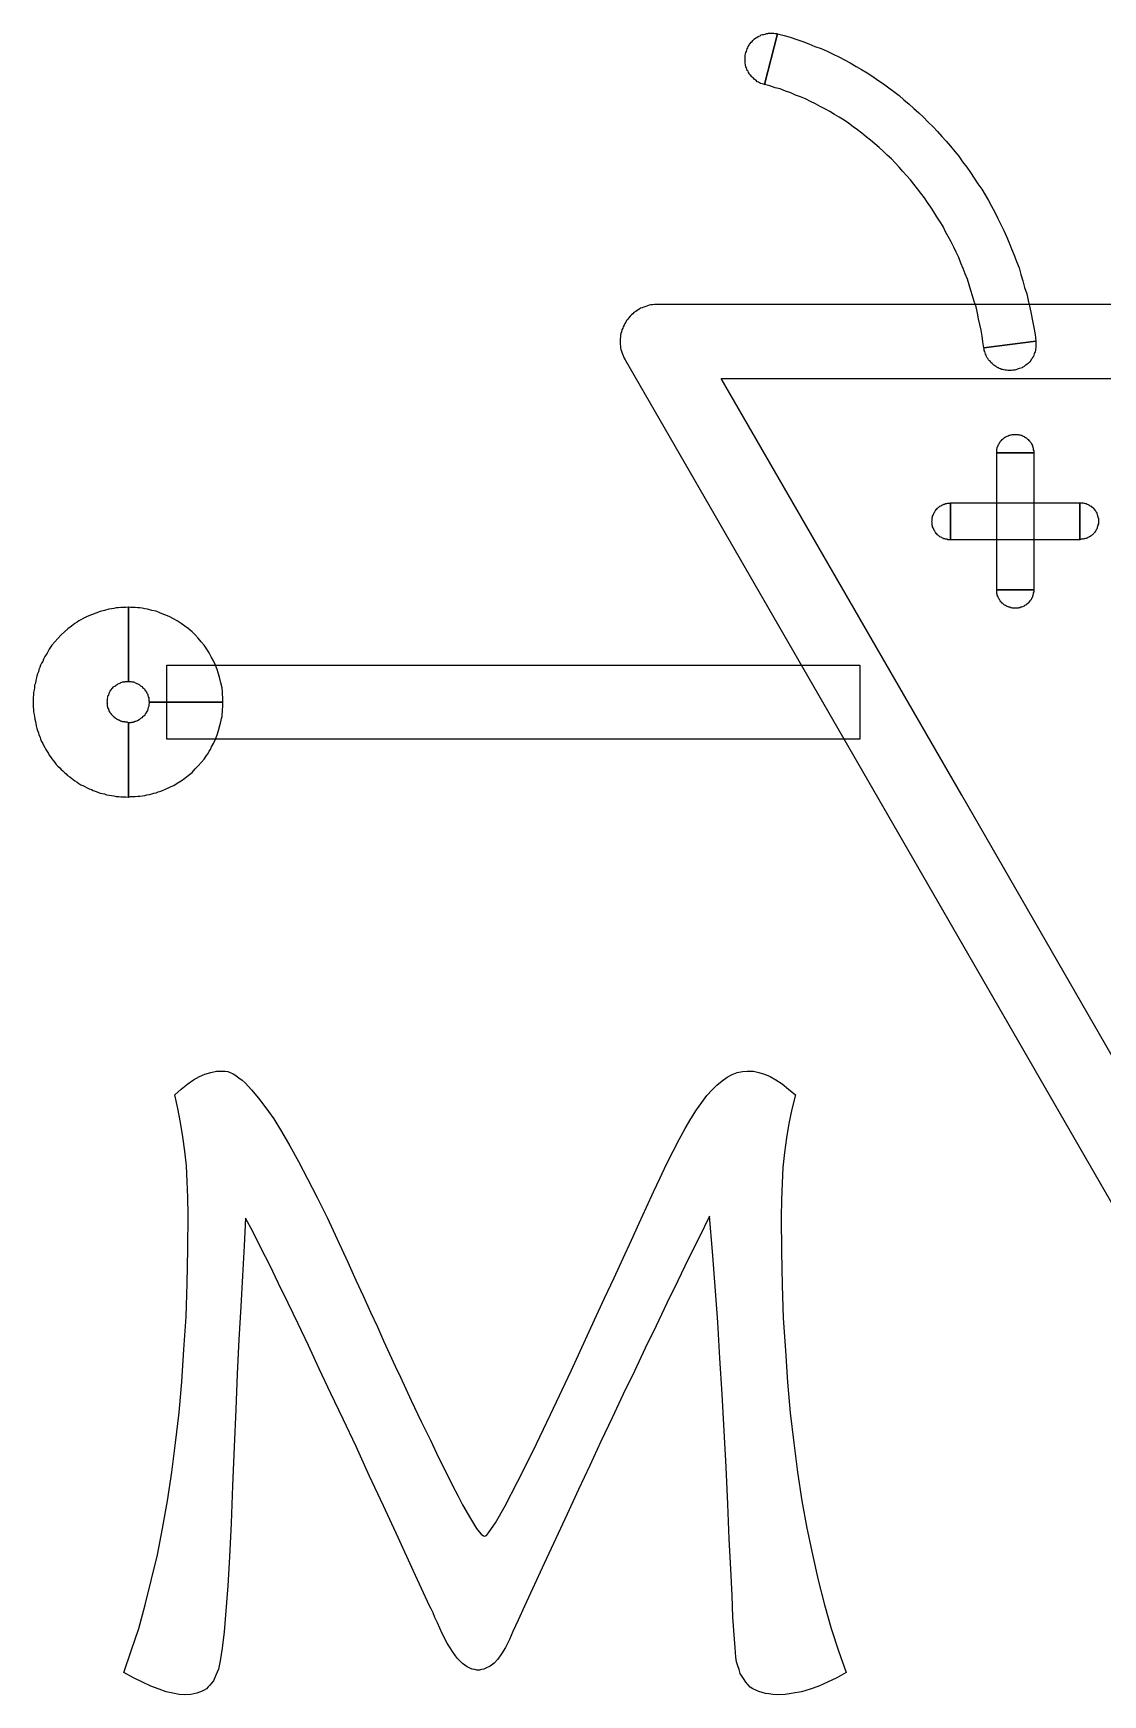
# Model space of a CAD drawing. Extents: x 0 to 100, y 0 to 29.2.
# Drawn here: x 0 to 15.4, y 5.29 to 29.2 of the extents above; entities that cross this region are included whole.
import ezdxf

# ---------------------------------------------------------------- set-up
doc = ezdxf.new("R2010")
doc.units = 0
doc.layers.get('0').update_dxf_attribs({"linetype": 'CONTINUOUS'})

msp = doc.modelspace()

# ---------------------------------------------------------------- linework, layer by layer
at = {"color": 7}
for points in [[(10.718755, 29.194151), (10.531255, 28.46285), (10.512504, 28.468851), (10.493753, 28.474852), (10.475002, 28.480853), (10.456251, 28.486853), (10.443752, 28.499352), (10.425001, 28.505353), (10.4125, 28.517852), (10.393749, 28.530351), (10.38125, 28.54285), (10.368751, 28.555349), (10.356252, 28.567848), (10.343753, 28.580347), (10.331254, 28.592845), (10.318755, 28.605347), (10.306256, 28.624048), (10.300057, 28.636547), (10.293757, 28.655247), (10.281259, 28.667746), (10.275059, 28.686447), (10.26886, 28.705248), (10.26256, 28.71775), (10.256361, 28.736451), (10.256361, 28.755151), (10.250162, 28.773953), (10.250162, 28.792653), (10.250162, 28.811354), (10.250162, 28.830055), (10.250162, 28.848856), (10.250162, 28.867557), (10.250162, 28.886358), (10.256361, 28.905059), (10.26256, 28.92376), (10.26886, 28.942461), (10.275059, 28.961161), (10.281259, 28.979963), (10.287458, 28.992462), (10.293657, 29.011162), (10.306156, 29.029964), (10.312355, 29.042462), (10.324854, 29.054961), (10.337353, 29.073662), (10.349852, 29.086161), (10.362351, 29.09866), (10.37485, 29.111159), (10.387349, 29.12366), (10.4061, 29.136159), (10.418601, 29.14216), (10.437352, 29.154659), (10.449851, 29.16066), (10.468602, 29.166661), (10.481101, 29.179159), (10.499852, 29.18516), (10.518603, 29.18516), (10.537354, 29.191161), (10.556105, 29.197162), (10.575004, 29.197162), (10.587503, 29.203162), (10.606254, 29.203162), (10.625005, 29.203162), (10.643756, 29.203162), (10.662507, 29.203162), (10.681258, 29.197162), (10.700009, 29.197162)], [(14.437512, 24.768849), (13.687512, 24.675049), (13.675013, 24.762549), (13.662514, 24.843749), (13.650015, 24.931249), (13.631264, 25.012549), (13.612513, 25.093749), (13.593762, 25.175049), (13.575011, 25.26255), (13.55001, 25.343849), (13.52501, 25.42515), (13.50001, 25.50015), (13.475009, 25.58145), (13.450009, 25.66265), (13.418759, 25.73765), (13.387508, 25.81885), (13.356258, 25.89385), (13.325009, 25.97505), (13.287509, 26.05005), (13.256258, 26.12505), (13.218758, 26.20005), (13.175008, 26.27505), (13.137508, 26.34385), (13.100008, 26.41885), (13.056258, 26.48765), (13.012508, 26.56265), (12.968758, 26.63145), (12.925008, 26.70025), (12.875008, 26.76895), (12.831258, 26.83145), (12.781258, 26.90025), (12.731258, 26.96275), (12.681258, 27.03155), (12.631258, 27.09405), (12.575008, 27.15655), (12.518758, 27.21285), (12.468758, 27.275351), (12.412508, 27.337851), (12.356258, 27.394051), (12.293758, 27.450351), (12.237508, 27.506551), (12.181258, 27.556551), (12.118758, 27.612851), (12.056258, 27.662851), (11.993758, 27.712851), (11.931258, 27.762851), (11.868758, 27.812851), (11.806258, 27.856651), (11.737508, 27.906651), (11.675008, 27.950451), (11.606258, 27.994251), (11.537508, 28.031751), (11.468757, 28.075551), (11.400008, 28.113051), (11.331257, 28.150551), (11.262507, 28.188051), (11.193758, 28.219251), (11.118757, 28.256751), (11.050007, 28.288051), (10.975007, 28.313051), (10.906257, 28.344252), (10.831257, 28.369252), (10.756257, 28.400452), (10.681257, 28.419253), (10.606257, 28.444254), (10.531257, 28.462955), (10.718757, 29.194255), (10.812507, 29.169255), (10.900007, 29.144254), (10.993757, 29.112954), (11.081257, 29.081754), (11.168758, 29.050554), (11.256257, 29.013054), (11.343757, 28.981854), (11.431258, 28.944354), (11.518758, 28.900554), (11.600008, 28.863054), (11.681258, 28.819254), (11.762508, 28.775554), (11.850008, 28.725554), (11.925008, 28.681754), (12.006258, 28.631754), (12.087508, 28.581754), (12.162508, 28.525454), (12.243758, 28.475454), (12.318758, 28.419154), (12.393758, 28.362854), (12.468758, 28.306554), (12.537508, 28.244054), (12.612508, 28.181554), (12.681258, 28.119054), (12.750008, 28.056554), (12.818758, 27.994053), (12.887508, 27.925254), (12.956258, 27.856453), (13.018758, 27.787653), (13.081258, 27.718953), (13.143758, 27.650153), (13.206259, 27.575153), (13.268758, 27.500153), (13.325009, 27.431453), (13.381258, 27.350153), (13.443759, 27.275153), (13.493759, 27.200153), (13.550009, 27.118853), (13.600009, 27.037653), (13.656259, 26.956353), (13.706259, 26.875153), (13.756259, 26.793853), (13.800009, 26.712653), (13.843759, 26.625153), (13.887509, 26.537653), (13.931259, 26.450153), (13.975009, 26.362653), (14.012509, 26.275153), (14.050009, 26.187653), (14.087509, 26.100153), (14.125009, 26.006453), (14.156259, 25.918953), (14.193759, 25.825152), (14.218759, 25.731452), (14.25001, 25.637652), (14.27501, 25.543852), (14.30626, 25.450152), (14.325011, 25.356352), (14.350012, 25.256342), (14.368763, 25.162642), (14.387514, 25.062632), (14.406265, 24.968832), (14.425016, 24.868832)], [(13.687514, 24.675052), (14.437515, 24.768852), (14.437515, 24.750151), (14.437515, 24.73145), (14.437515, 24.71275), (14.437515, 24.693948), (14.437515, 24.675248), (14.431315, 24.656446), (14.431315, 24.637746), (14.425116, 24.619045), (14.418816, 24.600344), (14.412617, 24.587845), (14.406418, 24.569144), (14.400219, 24.550343), (14.38772, 24.537844), (14.381521, 24.519143), (14.369022, 24.506645), (14.362823, 24.494146), (14.350321, 24.475445), (14.337822, 24.462946), (14.325323, 24.450447), (14.312824, 24.437948), (14.294073, 24.425449), (14.281574, 24.419448), (14.269075, 24.40695), (14.250324, 24.394451), (14.237826, 24.38845), (14.219075, 24.382449), (14.200323, 24.376448), (14.181572, 24.370448), (14.162821, 24.364447), (14.150323, 24.358446), (14.131572, 24.352445), (14.106571, 24.352445), (14.08782, 24.346445), (14.06877, 24.346445), (14.050019, 24.346445), (14.031268, 24.346445), (14.012517, 24.352445), (13.993766, 24.352445), (13.975015, 24.358446), (13.962516, 24.364447), (13.943765, 24.364447), (13.925014, 24.370448), (13.906263, 24.376448), (13.893764, 24.388947), (13.875013, 24.394948), (13.862514, 24.407447), (13.843763, 24.413448), (13.831264, 24.425947), (13.818765, 24.438446), (13.806266, 24.450944), (13.787515, 24.463443), (13.781316, 24.475942), (13.768817, 24.488441), (13.756318, 24.50094), (13.743819, 24.519641), (13.73762, 24.53214), (13.725121, 24.550841), (13.718922, 24.569642), (13.712723, 24.582141), (13.706524, 24.600841), (13.700224, 24.619542), (13.694025, 24.638243), (13.694025, 24.656944)], [(14.406257, 23.162478), (13.875007, 23.162478), (13.875007, 23.181178), (13.875007, 23.193677), (13.875007, 23.206176), (13.875007, 23.218678), (13.881206, 23.231177), (13.881206, 23.243676), (13.887405, 23.256174), (13.893705, 23.268673), (13.899904, 23.281172), (13.906103, 23.293671), (13.912303, 23.30617), (13.918502, 23.312171), (13.924801, 23.32467), (13.931001, 23.337169), (13.9435, 23.343169), (13.949699, 23.355668), (13.962198, 23.361669), (13.968397, 23.36767), (13.980896, 23.380169), (13.987196, 23.38617), (13.999694, 23.39217), (14.012193, 23.398171), (14.024692, 23.404172), (14.037191, 23.410173), (14.04969, 23.416173), (14.062189, 23.416173), (14.074688, 23.422174), (14.087187, 23.422174), (14.099686, 23.428175), (14.112185, 23.428175), (14.124686, 23.428175), (14.137185, 23.428175), (14.149684, 23.428175), (14.168435, 23.428175), (14.180934, 23.428175), (14.193433, 23.422174), (14.205932, 23.422174), (14.218431, 23.416173), (14.230932, 23.416173), (14.243431, 23.410173), (14.25593, 23.404172), (14.268429, 23.398171), (14.274628, 23.39217), (14.287127, 23.38617), (14.299626, 23.380169), (14.305825, 23.36767), (14.318324, 23.361669), (14.324523, 23.355668), (14.337022, 23.343169), (14.343222, 23.337169), (14.349421, 23.32467), (14.36192, 23.312171), (14.368119, 23.30617), (14.374318, 23.293671), (14.380517, 23.281172), (14.386716, 23.268673), (14.386716, 23.256174), (14.393016, 23.243676), (14.399215, 23.231177), (14.399215, 23.218678), (14.399215, 23.206176), (14.405414, 23.193677), (14.405414, 23.181178)], [(13.874958, 21.193587), (13.874958, 23.162478), (14.406208, 23.162478), (14.406208, 21.193587)], [(13.20543, 22.443687), (13.20543, 21.912396), (13.192931, 21.912396), (13.180433, 21.912396), (13.167934, 21.912396), (13.155435, 21.918397), (13.136684, 21.918397), (13.124185, 21.924398), (13.111686, 21.924398), (13.105386, 21.930399), (13.092887, 21.936399), (13.080388, 21.9424), (13.067889, 21.948401), (13.055388, 21.954402), (13.049189, 21.960402), (13.03669, 21.972901), (13.024191, 21.978902), (13.017992, 21.984903), (13.011692, 21.997402), (12.999193, 22.003403), (12.992994, 22.015901), (12.986795, 22.0284), (12.980495, 22.034401), (12.974296, 22.0469), (12.968096, 22.059399), (12.961897, 22.071898), (12.955698, 22.084397), (12.949398, 22.096896), (12.949398, 22.109395), (12.943199, 22.121894), (12.943199, 22.134392), (12.943199, 22.146891), (12.943199, 22.15939), (12.937, 22.171889), (12.943199, 22.190691), (12.943199, 22.203189), (12.943199, 22.215688), (12.943199, 22.228187), (12.949398, 22.240686), (12.949398, 22.253185), (12.955698, 22.265684), (12.961897, 22.278183), (12.968096, 22.290682), (12.974296, 22.303181), (12.980495, 22.31568), (12.986795, 22.32168), (12.992994, 22.334179), (12.999193, 22.346678), (13.011692, 22.352679), (13.017992, 22.365178), (13.024191, 22.371179), (13.03669, 22.377179), (13.049189, 22.389678), (13.055388, 22.395679), (13.067889, 22.40168), (13.080388, 22.407681), (13.092887, 22.413681), (13.105386, 22.419682), (13.111686, 22.425683), (13.124185, 22.425683), (13.136684, 22.431684), (13.155435, 22.431684), (13.167934, 22.437684), (13.180433, 22.437684), (13.192931, 22.437684)], [(13.206257, 22.443687), (15.068757, 22.443687), (15.068757, 21.912396), (13.206257, 21.912396)], [(15.068757, 21.912387), (15.068757, 22.443677), (15.087508, 22.443677), (15.100007, 22.443677), (15.112506, 22.443677), (15.125005, 22.437676), (15.137504, 22.437676), (15.150003, 22.431676), (15.162502, 22.431676), (15.175001, 22.425675), (15.1875, 22.419674), (15.199999, 22.413673), (15.206298, 22.407673), (15.218797, 22.401672), (15.231296, 22.395671), (15.243795, 22.383172), (15.249994, 22.377172), (15.262493, 22.371171), (15.268793, 22.358672), (15.274992, 22.352671), (15.287491, 22.340172), (15.29369, 22.327673), (15.29999, 22.321673), (15.306189, 22.309174), (15.312388, 22.296675), (15.318588, 22.284176), (15.318588, 22.271677), (15.324787, 22.259178), (15.331087, 22.246679), (15.331087, 22.23418), (15.337286, 22.221681), (15.337286, 22.209182), (15.337286, 22.196683), (15.337286, 22.177882), (15.337286, 22.165383), (15.337286, 22.152884), (15.337286, 22.140385), (15.331087, 22.127886), (15.331087, 22.115387), (15.324787, 22.102889), (15.318588, 22.09039), (15.318588, 22.077888), (15.312388, 22.065389), (15.306189, 22.05289), (15.29999, 22.040391), (15.29369, 22.034391), (15.287491, 22.021892), (15.274992, 22.009393), (15.268793, 22.003392), (15.262493, 21.990893), (15.249994, 21.984892), (15.243795, 21.978892), (15.231296, 21.966393), (15.218797, 21.960392), (15.206298, 21.954391), (15.199999, 21.94839), (15.1875, 21.94239), (15.175001, 21.936389), (15.162502, 21.930388), (15.150003, 21.930388), (15.137504, 21.924387), (15.125005, 21.924387), (15.112506, 21.918387), (15.100007, 21.918387), (15.087508, 21.918387)], [(13.874, 21.193587), (14.40525, 21.193587), (14.40525, 21.174886), (14.40525, 21.162387), (14.399051, 21.149888), (14.399051, 21.137389), (14.399051, 21.12489), (14.392852, 21.112391), (14.386552, 21.099892), (14.386552, 21.087393), (14.380353, 21.074894), (14.374154, 21.062396), (14.367955, 21.049897), (14.361755, 21.043896), (14.349256, 21.031397), (14.343057, 21.018898), (14.336858, 21.012897), (14.324359, 21.000398), (14.31816, 20.994398), (14.305661, 20.988397), (14.299462, 20.975898), (14.286963, 20.969897), (14.274464, 20.963896), (14.268265, 20.957896), (14.255766, 20.951895), (14.243267, 20.945894), (14.230768, 20.939893), (14.218269, 20.939893), (14.20577, 20.933893), (14.193271, 20.933893), (14.180772, 20.927892), (14.167773, 20.927892), (14.149022, 20.927892), (14.136523, 20.927892), (14.124022, 20.927892), (14.111523, 20.927892), (14.099024, 20.927892), (14.086525, 20.933893), (14.074026, 20.933893), (14.061527, 20.939893), (14.049028, 20.939893), (14.036529, 20.945894), (14.024031, 20.951895), (14.011532, 20.957896), (13.999033, 20.963896), (13.986534, 20.969897), (13.980234, 20.975898), (13.967735, 20.988397), (13.961536, 20.994398), (13.949037, 21.000398), (13.942838, 21.012897), (13.930339, 21.018898), (13.92414, 21.031397), (13.91784, 21.043896), (13.911641, 21.049897), (13.905442, 21.062396), (13.899242, 21.074894), (13.893043, 21.087393), (13.886744, 21.099892), (13.880544, 21.112391), (13.880544, 21.12489), (13.874345, 21.137389), (13.874345, 21.149888), (13.874345, 21.162387), (13.874345, 21.174886)], [(1.372526, 18.208374), (1.399915, 18.214058), (1.431437, 18.214058), (1.468644, 18.214058), (1.506368, 18.220259), (1.537374, 18.220259), (1.575098, 18.225944), (1.606104, 18.232145), (1.637626, 18.238346), (1.674833, 18.24403), (1.706356, 18.256433), (1.737362, 18.262634), (1.768884, 18.268835), (1.79989, 18.281237), (1.837614, 18.29364), (1.86862, 18.306042), (1.893941, 18.318444), (1.924947, 18.330847), (1.95647, 18.343766), (1.987476, 18.362369), (2.025199, 18.374772), (2.074809, 18.406295), (2.131136, 18.443502), (2.181262, 18.481225), (2.231388, 18.518432), (2.287716, 18.562357), (2.331124, 18.612484), (2.375049, 18.656408), (2.418974, 18.706018), (2.462382, 18.756144), (2.493905, 18.80627), (2.518709, 18.837276), (2.531112, 18.868799), (2.550232, 18.893603), (2.568835, 18.931327), (2.59364, 18.980936), (2.625163, 19.043465), (2.649967, 19.105993), (2.668571, 19.168522), (2.687691, 19.237252), (2.700094, 19.293579), (2.712496, 19.337504), (2.718697, 19.368509), (2.718697, 19.400032), (2.724898, 19.437239), (2.724898, 19.468245), (2.7311, 19.505969), (2.7311, 19.543693), (2.7311, 19.574698), (1.662431, 19.574698), (1.668632, 19.565914), (1.668632, 19.553511), (1.662431, 19.54731), (1.662431, 19.541626), (1.662431, 19.535425), (1.662431, 19.523022), (1.662431, 19.516821), (1.65623, 19.498217), (1.650028, 19.479614), (1.650028, 19.466695), (1.643827, 19.454292), (1.637626, 19.44189), (1.625224, 19.423287), (1.625224, 19.417085), (1.618506, 19.410884), (1.606104, 19.392281), (1.599902, 19.379878), (1.5875, 19.373677), (1.575098, 19.361275), (1.568896, 19.348873), (1.556494, 19.343188), (1.543575, 19.336987), (1.531173, 19.324585), (1.524972, 19.318383), (1.500167, 19.305981), (1.487248, 19.300813), (1.474845, 19.295129), (1.468644, 19.295129), (1.462443, 19.295129), (1.456242, 19.288928), (1.450041, 19.288928), (1.44384, 19.282727), (1.437638, 19.282727), (1.431437, 19.282727), (1.418518, 19.282727), (1.412317, 19.282727), (1.406116, 19.277042), (1.399915, 19.277042), (1.387512, 19.277042), (1.381311, 19.277042), (1.37511, 19.277042), (1.372526, 19.277042), (1.372526, 18.208374), (1.372526, 18.208374), (1.372526, 19.277042), (1.368909, 19.277042), (1.368909, 19.274459), (1.356506, 19.284794), (1.349788, 19.284794), (1.343587, 19.284794), (1.331185, 19.284794), (1.324984, 19.284794), (1.318783, 19.290478), (1.312581, 19.290478), (1.300179, 19.290478), (1.28726, 19.290478), (1.281059, 19.296679), (1.274858, 19.296679), (1.268656, 19.30288), (1.262455, 19.30288), (1.256254, 19.30288), (1.243852, 19.308565), (1.237651, 19.308565), (1.237651, 19.314766), (1.231449, 19.314766), (1.225248, 19.320451), (1.21853, 19.320451), (1.212329, 19.326652), (1.206128, 19.326652), (1.199927, 19.332853), (1.187524, 19.338537), (1.187524, 19.344739), (1.181323, 19.344739), (1.175122, 19.350423), (1.168921, 19.356624), (1.16272, 19.356624), (1.16272, 19.362825), (1.156002, 19.368509), (1.149801, 19.374711), (1.143599, 19.380395), (1.137398, 19.386596), (1.131197, 19.392797), (1.124996, 19.398482), (1.124996, 19.404683), (1.118795, 19.410884), (1.112594, 19.416569), (1.106392, 19.42277), (1.106392, 19.428454), (1.100191, 19.434655), (1.100191, 19.440857), (1.09399, 19.446541), (1.09399, 19.452742), (1.09399, 19.458427), (1.087272, 19.464628), (1.087272, 19.47703), (1.081071, 19.47703), (1.081071, 19.483231), (1.07487, 19.495634), (1.07487, 19.501835), (1.07487, 19.507519), (1.068669, 19.51372), (1.068669, 19.519922), (1.068669, 19.525606), (1.068669, 19.538008), (1.068669, 19.544209), (1.068669, 19.550411), (1.068669, 19.556095), (1.062467, 19.562296), (1.068669, 19.574698), (1.062467, 19.591752), (1.068669, 19.597953), (1.068669, 19.603637), (1.068669, 19.609839), (1.068669, 19.61604), (1.068669, 19.628442), (1.07487, 19.634643), (1.068669, 19.640328), (1.07487, 19.646529), (1.07487, 19.652213), (1.07487, 19.658414), (1.081071, 19.670817), (1.081071, 19.677018), (1.087272, 19.677018), (1.087272, 19.682702), (1.09399, 19.695622), (1.09399, 19.701306), (1.09399, 19.707507), (1.100191, 19.713191), (1.106392, 19.732312), (1.118795, 19.744714), (1.124996, 19.757116), (1.131197, 19.769519), (1.143599, 19.77572), (1.149801, 19.788122), (1.16272, 19.800525), (1.175122, 19.806726), (1.187524, 19.812927), (1.199927, 19.825329), (1.206128, 19.825329), (1.212329, 19.831014), (1.21853, 19.831014), (1.21853, 19.837215), (1.237651, 19.843416), (1.250053, 19.849101), (1.262455, 19.855302), (1.274858, 19.860986), (1.28726, 19.867187), (1.312581, 19.867187), (1.318783, 19.867187), (1.324984, 19.873388), (1.337386, 19.873388), (1.343587, 19.873388), (1.349788, 19.873388), (1.356506, 19.873388), (1.368909, 19.873388), (1.368909, 19.874939), (1.372526, 19.873388), (1.372526, 20.94309), (1.368909, 20.943607), (1.368909, 20.942057), (1.331185, 20.935856), (1.293978, 20.935856), (1.262455, 20.935856), (1.225248, 20.930171), (1.193726, 20.930171), (1.16272, 20.92397), (1.124996, 20.917769), (1.087272, 20.912085), (1.024744, 20.892964), (0.962732, 20.880562), (0.900203, 20.855757), (0.837675, 20.830953), (0.775146, 20.805631), (0.718819, 20.780826), (0.687297, 20.761706), (0.656291, 20.743103), (0.631486, 20.724499), (0.599963, 20.705896), (0.549837, 20.668172), (0.500228, 20.630965), (0.450102, 20.58704), (0.399976, 20.543115), (0.356051, 20.492989), (0.312642, 20.442863), (0.268717, 20.393253), (0.230994, 20.336926), (0.199988, 20.280599), (0.168982, 20.230473), (0.149862, 20.193265), (0.137459, 20.161743), (0.118856, 20.136938), (0.106453, 20.105932), (0.093534, 20.07441), (0.081132, 20.043404), (0.074931, 20.011881), (0.062528, 19.980875), (0.050126, 19.949869), (0.043925, 19.912146), (0.037724, 19.88114), (0.031006, 19.849617), (0.018604, 19.818611), (0.018604, 19.780887), (0.012402, 19.749882), (0.006201, 19.712158), (0.006201, 19.681152), (0, 19.643428), (0, 19.606221), (0, 19.574698), (0, 19.543693), (0, 19.505969), (0.006201, 19.466178), (0.006201, 19.434655), (0.012402, 19.397448), (0.018604, 19.365926), (0.024805, 19.328719), (0.031006, 19.297196), (0.037724, 19.26619), (0.043925, 19.234668), (0.050126, 19.197461), (0.062528, 19.165938), (0.074931, 19.134932), (0.081132, 19.103926), (0.100252, 19.072404), (0.106453, 19.041398), (0.118856, 19.009875), (0.137459, 18.978869), (0.149862, 18.953548), (0.168982, 18.922542), (0.181384, 18.891536), (0.199988, 18.866215), (0.218591, 18.835209), (0.230994, 18.809887), (0.250114, 18.785083), (0.268717, 18.760278), (0.293522, 18.728755), (0.312642, 18.703951), (0.331246, 18.678629), (0.356051, 18.653825), (0.381372, 18.62902), (0.399976, 18.603698), (0.42478, 18.585095), (0.450102, 18.56029), (0.474906, 18.54117), (0.49351, 18.516365), (0.525033, 18.497762), (0.549837, 18.479158), (0.575159, 18.460038), (0.599963, 18.441434), (0.631486, 18.422831), (0.656291, 18.403711), (0.687297, 18.385107), (0.712618, 18.372705), (0.743624, 18.360302), (0.775146, 18.341182), (0.806152, 18.32878), (0.837675, 18.316377), (0.86248, 18.303975), (0.894002, 18.291573), (0.931209, 18.278654), (0.962732, 18.266251), (0.993738, 18.260567), (1.024744, 18.254366), (1.056266, 18.241963), (1.09399, 18.235762), (1.124996, 18.230078), (1.16272, 18.223877), (1.193726, 18.217675), (1.231449, 18.217675), (1.262455, 18.211991), (1.300179, 18.211991), (1.331185, 18.211991), (1.368909, 18.20579), (1.368909, 18.207857), (1.372526, 18.208374)], [(1.372526, 19.873388), (1.37511, 19.871838), (1.381311, 19.871838), (1.387512, 19.871838), (1.399915, 19.871838), (1.406116, 19.871838), (1.418518, 19.866154), (1.44384, 19.866154), (1.456242, 19.859952), (1.468644, 19.853751), (1.481047, 19.848067), (1.493966, 19.841866), (1.506368, 19.836181), (1.524972, 19.82998), (1.531173, 19.823779), (1.543575, 19.811377), (1.556494, 19.805692), (1.568896, 19.799491), (1.575098, 19.787089), (1.5875, 19.774686), (1.599902, 19.768485), (1.606104, 19.756083), (1.612305, 19.74368), (1.625224, 19.730761), (1.631425, 19.718359), (1.637626, 19.705957), (1.643827, 19.693554), (1.650028, 19.681152), (1.650028, 19.668233), (1.65623, 19.649629), (1.662431, 19.637744), (1.662431, 19.625341), (1.662431, 19.600537), (1.668632, 19.594336), (1.668632, 19.581933), (1.662431, 19.575732), (2.7311, 19.575732), (2.7311, 19.607255), (2.7311, 19.644978), (2.724898, 19.682185), (2.724898, 19.719909), (2.718697, 19.782438), (2.700094, 19.851167), (2.687691, 19.913696), (2.668571, 19.982426), (2.649967, 20.044954), (2.625163, 20.107483), (2.59364, 20.170011), (2.562634, 20.225822), (2.531112, 20.282149), (2.500106, 20.338476), (2.462382, 20.394804), (2.418974, 20.44493), (2.375049, 20.494539), (2.331124, 20.544665), (2.287716, 20.58859), (2.231388, 20.632515), (2.181262, 20.669722), (2.131136, 20.707446), (2.074809, 20.744653), (2.018998, 20.776176), (1.95647, 20.807181), (1.893941, 20.832503), (1.831413, 20.857307), (1.768884, 20.882112), (1.706356, 20.894515), (1.643827, 20.913635), (1.606104, 20.919319), (1.568896, 20.92552), (1.537374, 20.931722), (1.506368, 20.931722), (1.468644, 20.937406), (1.437638, 20.937406), (1.399915, 20.937406), (1.372526, 20.94309), (1.372526, 19.873388)], [(1.924841, 20.106006), (6.912423, 20.106006), (11.900006, 20.106006), (11.900006, 19.043436), (6.912423, 19.043436), (1.924841, 19.043436)], [(10.975006, 13.924323), (10.925005, 13.718053), (10.881255, 13.511793), (10.843755, 13.305523), (10.818755, 13.093012), (10.793754, 12.874243), (10.781255, 12.649232), (10.775056, 12.411712), (10.768857, 12.161692), (10.775056, 11.667912), (10.781255, 11.180382), (10.800006, 10.705341), (10.831256, 10.242811), (10.862507, 9.786531), (10.900007, 9.342751), (10.950006, 8.911471), (11.006257, 8.49269), (11.068757, 8.08016), (11.137507, 7.68638), (11.218757, 7.3051), (11.300007, 6.936329), (11.393757, 6.580049), (11.487507, 6.242529), (11.593757, 5.917499), (11.706257, 5.604979), (11.568757, 5.529979), (11.437507, 5.467479), (11.312507, 5.411279), (11.187507, 5.367479), (11.062507, 5.329979), (10.943756, 5.311177), (10.825006, 5.292477), (10.712506, 5.286476), (10.650006, 5.292477), (10.593756, 5.298477), (10.543756, 5.304478), (10.493756, 5.316977), (10.450006, 5.335778), (10.406256, 5.35458), (10.362506, 5.37328), (10.325006, 5.398281), (10.293756, 5.429481), (10.262506, 5.466981), (10.237506, 5.504481), (10.206256, 5.548281), (10.181255, 5.591981), (10.162504, 5.648281), (10.143753, 5.704581), (10.125002, 5.760781), (10.118803, 5.829581), (10.106301, 5.960841), (10.093802, 6.148351), (10.075051, 6.404621), (10.062552, 6.717141), (10.043801, 7.092172), (10.018801, 7.529702), (10, 8.030152), (9.974999, 8.561442), (9.949999, 9.086483), (9.918749, 9.611523), (9.887498, 10.130303), (9.856249, 10.649094), (9.818749, 11.161624), (9.781248, 11.667914), (9.737499, 12.174204), (9.587499, 11.867924), (9.431248, 11.555404), (9.281248, 11.242884), (9.124998, 10.924114), (8.968748, 10.599084), (8.812498, 10.274063), (8.656248, 9.942793), (8.493748, 9.611523), (8.337498, 9.273993), (8.174998, 8.930223), (8.012498, 8.586443), (7.849998, 8.242672), (7.687498, 7.886392), (7.524997, 7.536372), (7.356247, 7.173842), (7.187497, 6.811322), (7.074997, 6.561301), (6.981247, 6.361291), (6.906247, 6.198771), (6.856247, 6.080021), (6.799997, 5.967511), (6.743747, 5.873711), (6.687497, 5.798711), (6.637497, 5.742411), (6.581247, 5.698611), (6.518747, 5.667411), (6.487497, 5.654912), (6.456247, 5.648911), (6.424997, 5.642911), (6.387503, 5.642911), (6.356253, 5.648911), (6.318753, 5.654912), (6.287503, 5.667411), (6.250003, 5.686212), (6.212503, 5.711213), (6.181253, 5.736213), (6.143753, 5.773714), (6.106253, 5.811213), (6.037503, 5.911224), (5.962503, 6.029974), (5.887503, 6.167484), (5.818753, 6.323744), (5.781253, 6.398744), (5.756253, 6.467544), (5.731252, 6.523844), (5.706252, 6.567644), (5.475001, 7.067594), (5.256251, 7.548874), (5.043751, 8.005155), (4.837501, 8.442685), (4.650001, 8.861465), (4.462501, 9.255245), (4.287501, 9.624025), (4.118751, 9.980296), (3.962501, 10.311566), (3.812501, 10.624096), (3.668751, 10.924116), (3.53125, 11.205386), (3.40625, 11.467906), (3.28125, 11.711666), (3.16875, 11.942936), (3.05625, 12.149197), (3.037499, 11.749177), (3.012499, 11.317896), (2.987498, 10.874106), (2.962498, 10.399076), (2.937497, 9.905296), (2.918746, 9.392755), (2.893746, 8.855215), (2.868745, 8.292675), (2.849994, 7.755145), (2.824994, 7.273854), (2.799993, 6.855074), (2.774993, 6.492554), (2.749992, 6.192534), (2.718742, 5.955013), (2.693742, 5.773753), (2.668741, 5.654993), (2.63125, 5.567493), (2.59375, 5.486293), (2.56875, 5.454993), (2.54375, 5.423793), (2.51875, 5.398793), (2.49375, 5.373792), (2.4625, 5.355092), (2.43125, 5.33629), (2.39375, 5.323791), (2.35625, 5.311293), (2.26875, 5.292592), (2.175, 5.286591), (2.100001, 5.292589), (2.012501, 5.311289), (1.912501, 5.330089), (1.812501, 5.367589), (1.693751, 5.411389), (1.575001, 5.467589), (1.443751, 5.530089), (1.306251, 5.605089), (1.412501, 5.917609), (1.518751, 6.242639), (1.612501, 6.580159), (1.700001, 6.93019), (1.787501, 7.29896), (1.862501, 7.68024), (1.931251, 8.08027), (1.993751, 8.4928), (2.050001, 8.911581), (2.100001, 9.349111), (2.137501, 9.792891), (2.168751, 10.255421), (2.200001, 10.724201), (2.218751, 11.205492), (2.225001, 11.699272), (2.231251, 12.199312), (2.225001, 12.443072), (2.218751, 12.674342), (2.206251, 12.899363), (2.181251, 13.111872), (2.156251, 13.318143), (2.118751, 13.524403), (2.081251, 13.724413), (2.037501, 13.924433), (2.131251, 14.005733), (2.225001, 14.080733), (2.306251, 14.137033), (2.393751, 14.187033), (2.468751, 14.218233), (2.556251, 14.243234), (2.637501, 14.262035), (2.731251, 14.262035), (2.762501, 14.262035), (2.800001, 14.256034), (2.837501, 14.243535), (2.881251, 14.224835), (2.918752, 14.199834), (2.962501, 14.168634), (3.006251, 14.131134), (3.050002, 14.093634), (3.143752, 13.993624), (3.243752, 13.874864), (3.350002, 13.737354), (3.462502, 13.574844), (3.575002, 13.393584), (3.693752, 13.187324), (3.818752, 12.962304), (3.950002, 12.712283), (4.087502, 12.443513), (4.231252, 12.155993), (4.375002, 11.843473), (4.531252, 11.512203), (4.643752, 11.255933), (4.756252, 11.018413), (4.856252, 10.793403), (4.956253, 10.580882), (5.043753, 10.380872), (5.131252, 10.193362), (5.212503, 10.018342), (5.287503, 9.855832), (5.443753, 9.524562), (5.587503, 9.218292), (5.718753, 8.949522), (5.837503, 8.699501), (5.943753, 8.486991), (6.037503, 8.299471), (6.118753, 8.143211), (6.181253, 8.018201), (6.293753, 7.824441), (6.381253, 7.680681), (6.418753, 7.630681), (6.450003, 7.599381), (6.481253, 7.57438), (6.500004, 7.56838), (6.525005, 7.580879), (6.556255, 7.618378), (6.600005, 7.680879), (6.656255, 7.762178), (6.793755, 8.005949), (6.975005, 8.349729), (7.193755, 8.787259), (7.450005, 9.318539), (7.743755, 9.94984), (8.081255, 10.68114), (8.225006, 10.99366), (8.362506, 11.28743), (8.493756, 11.568701), (8.612506, 11.831221), (8.725006, 12.074991), (8.831256, 12.306251), (8.931256, 12.525021), (9.025006, 12.725031), (9.118756, 12.925051), (9.212506, 13.112561), (9.300006, 13.281321), (9.387506, 13.437581), (9.468756, 13.575091), (9.550006, 13.706352), (9.625006, 13.812612), (9.700006, 13.912622), (9.775006, 13.993822), (9.843756, 14.062622), (9.918756, 14.125122), (9.993756, 14.175122), (10.062506, 14.212622), (10.137506, 14.243822), (10.212506, 14.256321), (10.281256, 14.262322), (10.368757, 14.262322), (10.450007, 14.24352), (10.531257, 14.21852), (10.612507, 14.18732), (10.693757, 14.13732), (10.781257, 14.08102), (10.875007, 14.00602)]]:
    msp.add_lwpolyline(points, close=True, dxfattribs=at)
for points in [[(16.831014, 25.29993), (8.981364, 25.29993), (8.98033, 25.29838), (8.968962, 25.29838), (8.94364, 25.29838), (8.918835, 25.292696), (8.894031, 25.292696), (8.868709, 25.286495), (8.843905, 25.28081), (8.818583, 25.267891), (8.793778, 25.262207), (8.768974, 25.249804), (8.743652, 25.243603), (8.718848, 25.225), (8.693526, 25.212597), (8.674923, 25.199678), (8.650118, 25.181075), (8.631515, 25.162471), (8.612394, 25.150069), (8.593791, 25.131465), (8.575187, 25.106144), (8.562268, 25.08754), (8.543665, 25.068937), (8.531262, 25.043615), (8.51886, 25.025012), (8.506458, 25.000207), (8.493538, 24.974886), (8.487337, 24.956282), (8.474935, 24.931478), (8.468734, 24.906156), (8.462533, 24.881351), (8.456332, 24.856547), (8.456332, 24.831225), (8.45013, 24.806421), (8.45013, 24.781099), (8.45013, 24.756295), (8.45013, 24.725289), (8.456332, 24.699967), (8.456332, 24.675162), (8.462533, 24.649841), (8.468734, 24.625036), (8.481136, 24.600232), (8.487337, 24.57491), (8.500256, 24.550106), (8.506458, 24.525301), (8.525061, 24.499979), (12.443685, 17.706079), (16.36851, 10.90546)], [(16.82843, 12.238712), (13.368693, 18.237313), (9.905855, 24.231262), (16.831531, 24.231262)]]:
    msp.add_lwpolyline(points, dxfattribs=at)

doc.saveas('drawing.dxf')
